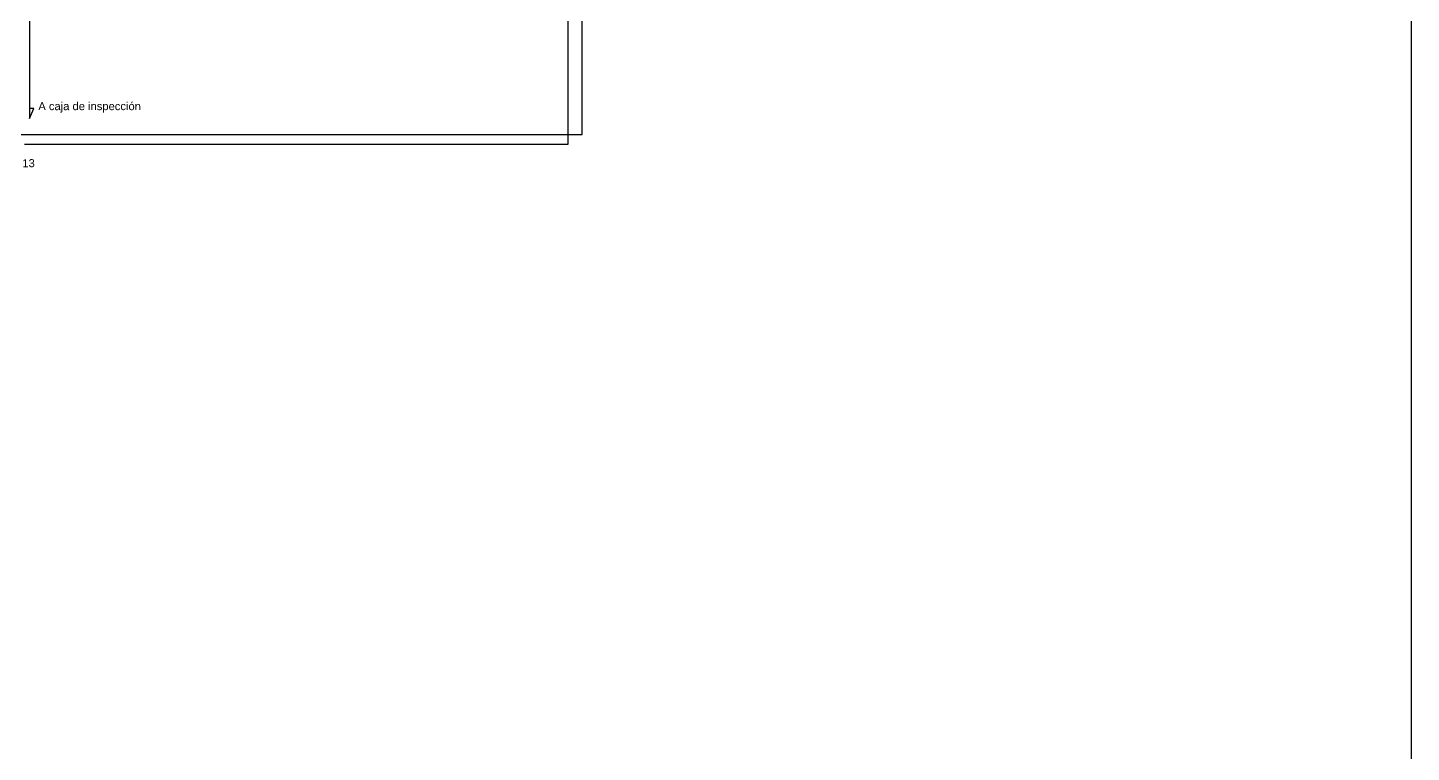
# Model space of a CAD drawing. Header units: inches. Extents: x 131 to 82119, y 71 to 16923.
# Drawn here: x 385.05 to 402.33, y 137.48 to 146.52 of the extents above; entities that cross this region are included whole.
import ezdxf
from ezdxf.enums import TextEntityAlignment as Align

# ---------------------------------------------------------------- set-up
doc = ezdxf.new("R2010")
doc.units = ezdxf.units.IN
doc.header["$MEASUREMENT"] = 0
doc.layers.add('Arquitectonico', color=253, linetype='Continuous')
doc.layers.add('DUCTO-PARED O TECHO', color=7, linetype='Continuous', lineweight=25)
doc.styles.get("Standard").update_dxf_attribs({"font": 'arial.ttf'})

msp = doc.modelspace()

# ---------------------------------------------------------------- linework, layer by layer
msp.add_lwpolyline([(364.972, 194.408), (402.335, 194.408), (402.335, 110.529), (364.972, 110.529)], close=True)
at = {"layer": 'Arquitectonico'}
for p, q in [((391.977, 145.191), (391.977, 148.288)), ((384.813, 145.191), (391.977, 145.191))]:
    msp.add_line(p, q, dxfattribs=at)
at = {"layer": 'DUCTO-PARED O TECHO'}
for points in [[(385.008, 145.071), (391.8, 145.071), (391.8, 148.025)], [(385.07, 146.739), (385.07, 145.389), (385.126, 145.514), (385.07, 145.514)]]:
    msp.add_lwpolyline(points, dxfattribs=at)

# ---------------------------------------------------------------- texts
for s, p in [('A caja de inspección', (385.823, 145.494)), ('13', (385.06, 144.782))]:
    msp.add_text(s, height=0.1).set_placement(p, align=Align.CENTER)

doc.saveas('drawing.dxf')
